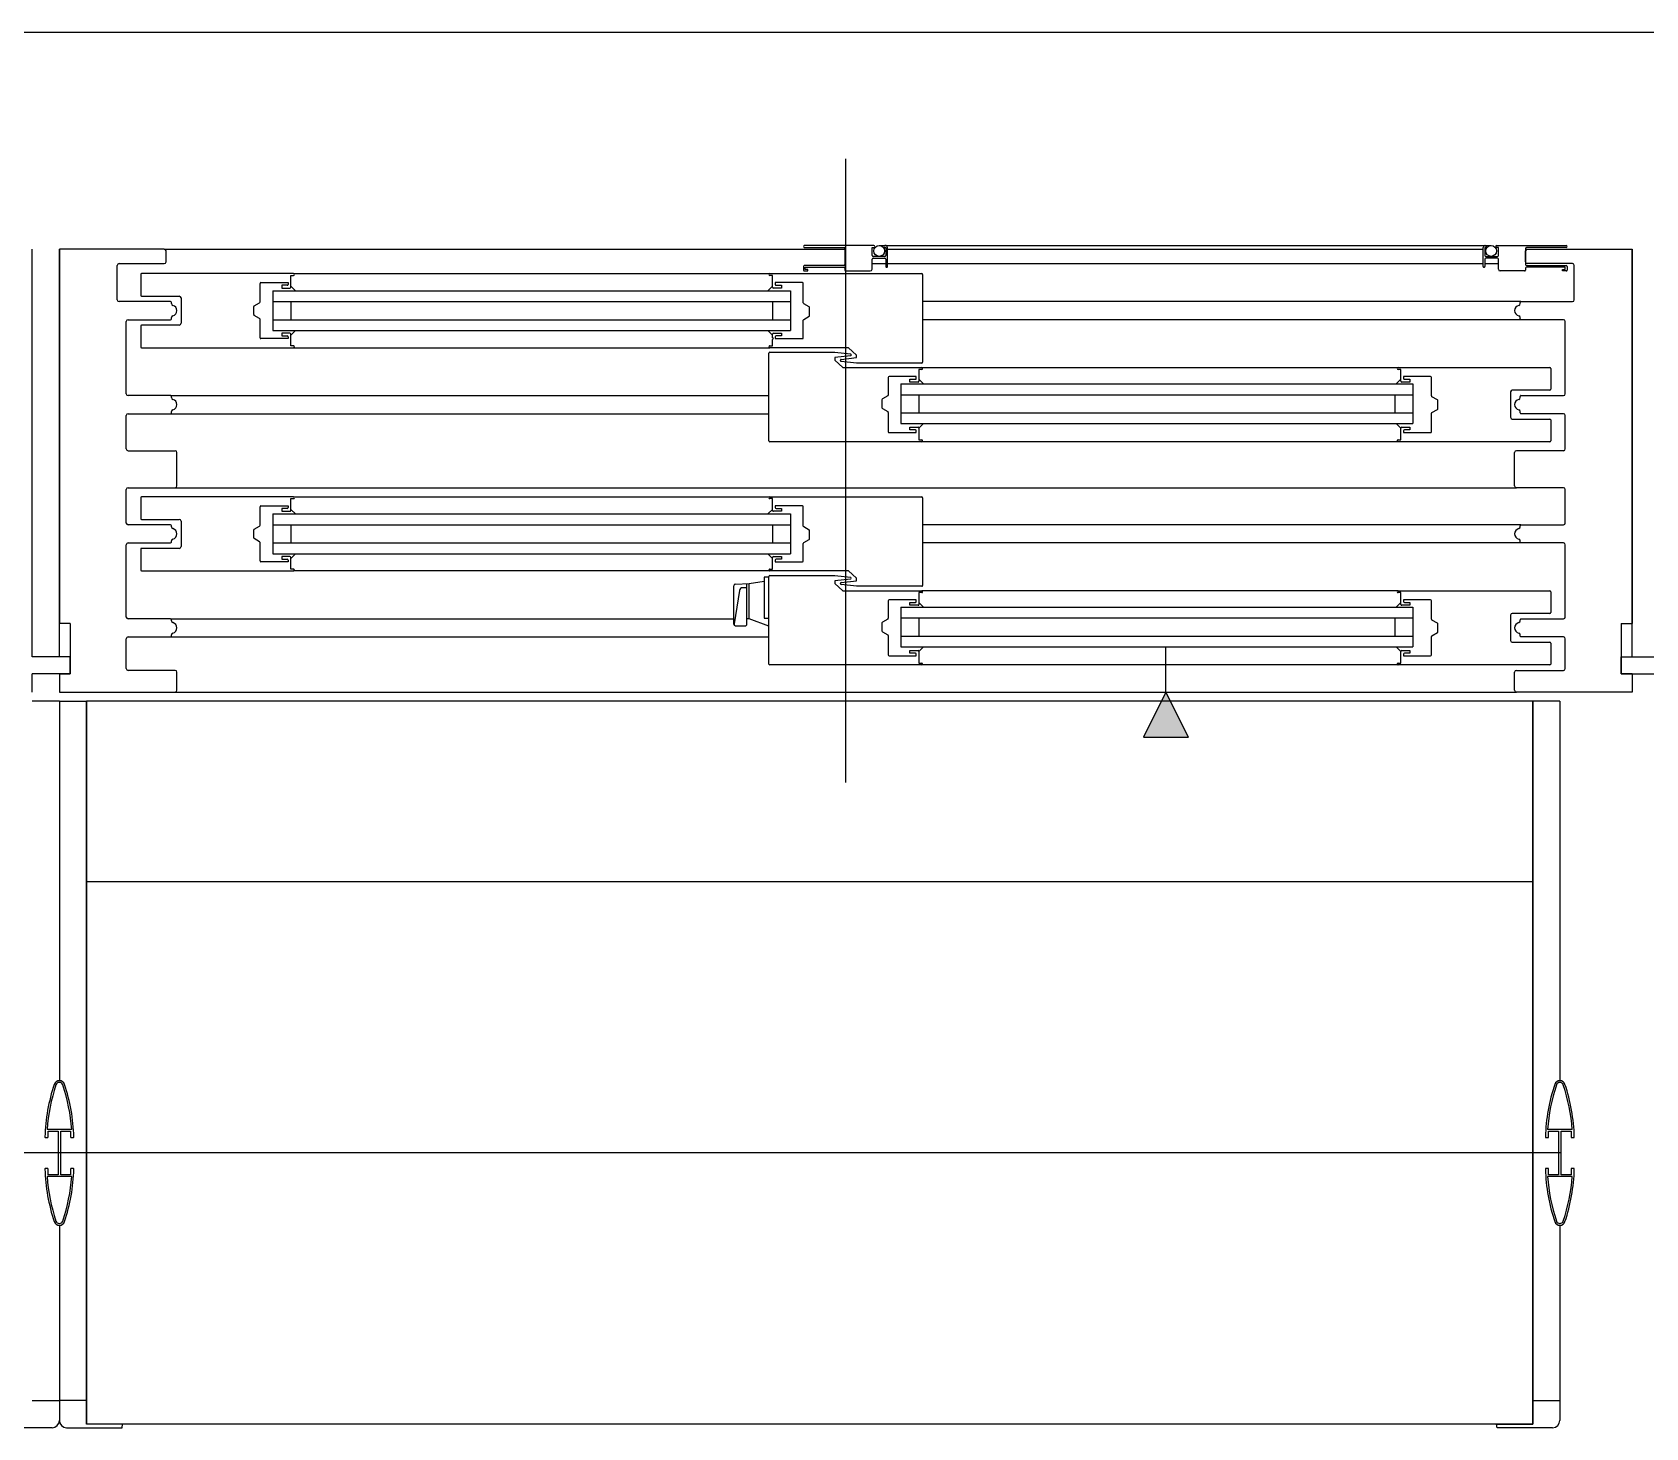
# Model space of a CAD drawing. Header units: millimetres. Extents: x -33000 to 294000, y 0 to 42408.
# Drawn here: x 135795 to 136688, y 4585 to 5357 of the extents above; entities that cross this region are included whole.
import ezdxf

# ---------------------------------------------------------------- set-up
doc = ezdxf.new("R2010")
doc.units = ezdxf.units.MM
doc.header["$LTSCALE"] = 50
doc.layers.add('arch', color=8, linetype='Continuous')

msp = doc.modelspace()

# ---------------------------------------------------------------- hatches: boundary and pattern name
at = {"layer": 'arch'}
h = msp.add_hatch(color=256, dxfattribs=at)
h.dxf.hatch_style = 1
h.paths.add_polyline_path([(136409.87, 4967.33), (136434.87, 4967.33), (136422.37, 4992.33)])

# ---------------------------------------------------------------- linework, layer by layer
at = {"layer": 'arch', "ltscale": 25}
msp.add_line((133375.24, 5357.33), (140575.24, 5357.33), dxfattribs=at)
at = {"layer": 'arch'}
for p, q in [((136245.24, 4942.33), (136245.24, 5287.33)), ((136260.81, 5239.29), (136222.31, 5239.29)), ((136263.74, 5239.33), (136602.24, 5239.33)), ((136267.31, 5239.29), (136266.81, 5239.29)), ((136598.75, 5239.29), (136599.25, 5239.29)), ((136605.25, 5239.29), (136643.75, 5239.29)), ((135795.24, 5011.83), (135795.24, 5237.33)), ((135810.24, 5011.83), (135810.24, 5237.33)), ((135810.24, 5237.33), (135810.24, 5030.33)), ((135868.24, 5237.33), (135810.24, 5237.33)), ((135868.24, 5237.33), (136244.81, 5237.33)), ((135869.24, 5230.33), (135869.24, 5236.33)), ((136222.31, 5238.29), (136244.31, 5238.29)), ((136244.81, 5237.79), (136244.81, 5228.79)), ((136259.81, 5233.79), (136259.81, 5238.29)), ((136259.81, 5238.29), (136260.81, 5238.29)), ((136259.81, 5226.29), (136259.81, 5231.79)), ((136266.81, 5233.29), (136260.31, 5233.29)), ((136260.31, 5232.29), (136266.81, 5232.29)), ((136266.81, 5238.29), (136267.31, 5238.29)), ((136267.31, 5238.29), (136267.31, 5233.79)), ((136267.31, 5231.79), (136267.31, 5227.79)), ((136268.31, 5227.79), (136268.31, 5238.29)), ((136268.31, 5237.33), (136597.75, 5237.33)), ((136597.75, 5227.79), (136597.75, 5238.29)), ((136599.25, 5238.29), (136598.75, 5238.29)), ((136598.75, 5238.29), (136598.75, 5233.79)), ((136598.75, 5231.79), (136598.75, 5227.79)), ((136599.25, 5233.29), (136605.75, 5233.29)), ((136605.75, 5232.29), (136599.25, 5232.29)), ((136606.25, 5238.29), (136605.25, 5238.29)), ((136606.25, 5233.79), (136606.25, 5238.29)), ((136606.25, 5226.29), (136606.25, 5231.79)), ((136621.24, 5230.33), (136621.24, 5236.33)), ((136621.25, 5237.79), (136621.25, 5228.79)), ((136643.75, 5238.29), (136621.75, 5238.29)), ((136622.24, 5237.33), (136680.24, 5237.33)), ((136680.24, 5011.83), (136680.24, 5237.33)), ((136680.24, 5237.33), (136680.24, 5030.33)), ((135842.24, 5209.33), (135842.24, 5228.33)), ((135843.24, 5229.33), (135868.24, 5229.33)), ((135855.24, 5223.33), (135855.24, 5211.83)), ((135939.74, 5223.83), (135855.74, 5223.83)), ((135938.24, 5216.33), (135938.24, 5222.83)), ((135938.24, 5222.83), (135939.74, 5222.83)), ((135939.74, 5223.83), (136203.24, 5223.83)), ((136203.24, 5223.83), (136287.24, 5223.83)), ((136204.74, 5222.83), (136203.24, 5222.83)), ((136204.74, 5216.33), (136204.74, 5222.83)), ((136221.81, 5227.79), (136221.81, 5225.79)), ((136244.31, 5228.29), (136222.31, 5228.29)), ((136222.31, 5225.29), (136224.31, 5225.29)), ((136222.81, 5227.29), (136244.31, 5227.29)), ((136222.81, 5226.09), (136222.81, 5227.29)), ((136224.31, 5226.09), (136222.81, 5226.09)), ((136224.31, 5225.29), (136224.31, 5226.09)), ((136244.81, 5226.79), (136244.81, 5225.79)), ((136245.31, 5225.29), (136258.81, 5225.29)), ((136259.81, 5229.33), (136267.31, 5229.33)), ((136268.31, 5229.33), (136597.75, 5229.33)), ((136287.74, 5223.33), (136287.74, 5174.83)), ((136598.75, 5229.33), (136606.25, 5229.33)), ((136620.75, 5225.29), (136607.25, 5225.29)), ((136621.25, 5226.79), (136621.25, 5225.79)), ((136621.75, 5228.29), (136643.75, 5228.29)), ((136643.25, 5227.29), (136621.75, 5227.29)), ((136647.24, 5229.33), (136622.24, 5229.33)), ((136641.75, 5225.29), (136641.75, 5226.09)), ((136641.75, 5226.09), (136643.25, 5226.09)), ((136643.75, 5225.29), (136641.75, 5225.29)), ((136643.25, 5226.09), (136643.25, 5227.29)), ((136644.25, 5227.79), (136644.25, 5225.79)), ((136648.24, 5209.33), (136648.24, 5228.33)), ((135921.24, 5208.12), (135921.24, 5218.33)), ((135921.74, 5218.83), (135936.74, 5218.83)), ((135928.24, 5214.33), (136214.74, 5214.33)), ((135928.24, 5214.33), (135928.24, 5192.33)), ((135936.24, 5217.33), (135933.24, 5217.33)), ((135933.24, 5217.33), (135933.24, 5215.83)), ((135933.24, 5215.83), (135937.74, 5215.83)), ((135936.74, 5218.83), (135936.74, 5217.83)), ((135938.24, 5216.88), (135940.8, 5214.33)), ((136204.74, 5216.88), (136202.19, 5214.33)), ((136209.74, 5215.83), (136205.24, 5215.83)), ((136221.24, 5218.83), (136206.24, 5218.83)), ((136206.24, 5218.83), (136206.24, 5217.83)), ((136206.74, 5217.33), (136209.74, 5217.33)), ((136209.74, 5217.33), (136209.74, 5215.83)), ((136214.74, 5214.33), (136214.74, 5192.33)), ((136221.74, 5207.62), (136221.74, 5218.33)), ((135871.74, 5208.33), (135843.24, 5208.33)), ((135855.74, 5211.33), (135876.54, 5211.33)), ((135872.24, 5207.2), (135872.24, 5207.83)), ((135877.54, 5210.33), (135877.54, 5196.33)), ((135917.74, 5201.12), (135917.74, 5205.54)), ((135917.99, 5205.97), (135920.99, 5207.68)), ((135928.24, 5208.33), (136214.74, 5208.33)), ((135938.24, 5208.33), (135938.24, 5198.33)), ((136204.74, 5208.33), (136204.74, 5198.33)), ((136224.99, 5205.47), (136221.99, 5207.18)), ((136225.24, 5200.62), (136225.24, 5205.04)), ((136618.74, 5208.33), (136287.74, 5208.33)), ((136618.24, 5207.2), (136618.24, 5207.83)), ((136618.74, 5208.33), (136647.24, 5208.33)), ((135847.24, 5157.33), (135847.24, 5197.33)), ((135848.24, 5198.33), (135871.74, 5198.33)), ((135855.24, 5194.83), (135855.24, 5183.33)), ((135876.54, 5195.33), (135855.74, 5195.33)), ((135872.24, 5198.83), (135872.24, 5199.46)), ((135920.99, 5198.97), (135917.99, 5200.68)), ((135921.24, 5188.33), (135921.24, 5198.54)), ((135928.24, 5198.33), (136214.74, 5198.33)), ((136221.74, 5188.33), (136221.74, 5198.04)), ((136221.99, 5198.47), (136224.99, 5200.18)), ((136618.74, 5198.33), (136287.74, 5198.33)), ((136618.24, 5198.83), (136618.24, 5199.46)), ((136642.24, 5198.33), (136618.74, 5198.33)), ((136643.24, 5157.33), (136643.24, 5197.33)), ((135936.74, 5187.83), (135921.74, 5187.83)), ((135928.24, 5192.33), (136214.74, 5192.33)), ((135937.74, 5190.83), (135933.24, 5190.83)), ((135933.24, 5190.83), (135933.24, 5189.33)), ((135933.24, 5189.33), (135936.24, 5189.33)), ((135936.74, 5188.83), (135936.74, 5187.83)), ((135938.24, 5189.77), (135940.8, 5192.33)), ((135938.24, 5183.83), (135938.24, 5190.33)), ((136204.74, 5189.77), (136202.19, 5192.33)), ((136204.74, 5188.33), (136204.74, 5190.33)), ((136205.24, 5187.83), (136204.74, 5188.33)), ((136204.74, 5187.33), (136205.24, 5187.83)), ((136204.74, 5183.83), (136204.74, 5187.33)), ((136205.24, 5190.83), (136209.74, 5190.83)), ((136206.24, 5188.83), (136206.24, 5187.83)), ((136206.24, 5187.83), (136221.24, 5187.83)), ((136209.74, 5189.33), (136206.74, 5189.33)), ((136209.74, 5190.83), (136209.74, 5189.33)), ((135855.74, 5182.83), (135939.74, 5182.83)), ((135939.74, 5183.83), (135938.24, 5183.83)), ((135939.74, 5182.83), (136203.24, 5182.83)), ((136202.74, 5131.33), (136202.74, 5179.83)), ((136203.24, 5183.83), (136204.74, 5183.83)), ((136246.74, 5182.83), (136203.24, 5182.83)), ((136203.24, 5180.33), (136239.24, 5180.33)), ((136239.24, 5180.33), (136247.8, 5179.38)), ((136247.8, 5178.28), (136239.24, 5177.33)), ((136239.24, 5177.33), (136239.24, 5175.87)), ((136242.69, 5176.38), (136251.24, 5177.33)), ((136251.24, 5178.78), (136246.74, 5182.83)), ((136248.24, 5178.88), (136248.24, 5178.78)), ((136251.24, 5177.33), (136251.24, 5178.78)), ((136239.24, 5175.87), (136243.62, 5171.83)), ((136242.24, 5175.78), (136242.24, 5175.88)), ((136251.24, 5174.33), (136242.69, 5175.28)), ((136243.62, 5171.83), (136287.24, 5171.83)), ((136287.24, 5174.33), (136251.24, 5174.33)), ((136287.24, 5170.83), (136285.74, 5170.83)), ((136285.74, 5170.83), (136285.74, 5164.33)), ((136287.24, 5171.83), (136550.74, 5171.83)), ((136550.74, 5171.83), (136634.74, 5171.83)), ((136552.24, 5170.83), (136550.74, 5170.83)), ((136552.24, 5164.33), (136552.24, 5170.83)), ((136635.24, 5171.33), (136635.24, 5159.83)), ((136268.74, 5166.33), (136268.74, 5156.62)), ((136284.24, 5166.83), (136269.24, 5166.83)), ((136275.74, 5162.83), (136275.74, 5140.83)), ((136275.74, 5162.83), (136558.99, 5162.83)), ((136280.74, 5163.83), (136280.74, 5165.33)), ((136280.74, 5165.33), (136283.74, 5165.33)), ((136285.24, 5163.83), (136280.74, 5163.83)), ((136284.24, 5165.83), (136284.24, 5166.83)), ((136285.74, 5165.38), (136288.3, 5162.83)), ((136552.24, 5165.38), (136549.69, 5162.83)), ((136557.24, 5163.83), (136552.74, 5163.83)), ((136568.74, 5166.83), (136553.74, 5166.83)), ((136553.74, 5166.83), (136553.74, 5165.83)), ((136554.24, 5165.33), (136557.24, 5165.33)), ((136557.24, 5165.33), (136557.24, 5163.83)), ((136558.99, 5162.83), (136558.99, 5140.83)), ((136569.24, 5156.12), (136569.24, 5166.33)), ((136634.74, 5159.33), (136613.94, 5159.33)), ((135871.74, 5156.33), (135848.24, 5156.33)), ((135871.74, 5156.33), (136202.74, 5156.33)), ((135872.24, 5155.2), (135872.24, 5155.83)), ((136265.24, 5154.04), (136265.24, 5149.62)), ((136268.49, 5156.18), (136265.49, 5154.47)), ((136275.74, 5156.83), (136558.99, 5156.83)), ((136285.74, 5156.83), (136285.74, 5146.83)), ((136548.99, 5156.83), (136548.99, 5146.83)), ((136572.49, 5153.97), (136569.49, 5155.68)), ((136572.74, 5149.12), (136572.74, 5153.54)), ((136612.94, 5158.33), (136612.94, 5144.33)), ((136618.24, 5155.2), (136618.24, 5155.83)), ((136618.74, 5156.33), (136642.24, 5156.33)), ((135847.24, 5126.83), (135847.24, 5145.33)), ((135848.24, 5146.33), (135871.74, 5146.33)), ((135871.74, 5146.33), (136202.74, 5146.33)), ((135872.24, 5146.83), (135872.24, 5147.46)), ((136265.49, 5149.18), (136268.49, 5147.47)), ((136268.74, 5147.04), (136268.74, 5136.33)), ((136275.74, 5146.83), (136558.99, 5146.83)), ((136275.74, 5140.83), (136558.99, 5140.83)), ((136285.74, 5138.27), (136288.3, 5140.83)), ((136552.24, 5138.27), (136549.69, 5140.83)), ((136569.24, 5136.33), (136569.24, 5146.54)), ((136569.49, 5146.97), (136572.49, 5148.68)), ((136613.94, 5143.33), (136634.74, 5143.33)), ((136618.24, 5146.83), (136618.24, 5147.46)), ((136642.24, 5146.33), (136618.74, 5146.33)), ((136635.24, 5142.83), (136635.24, 5131.33)), ((136643.24, 5126.83), (136643.24, 5145.33)), ((136269.24, 5135.83), (136284.24, 5135.83)), ((136280.74, 5137.33), (136280.74, 5138.83)), ((136280.74, 5138.83), (136285.24, 5138.83)), ((136283.74, 5137.33), (136280.74, 5137.33)), ((136284.24, 5135.83), (136284.24, 5136.83)), ((136285.74, 5138.33), (136285.74, 5131.83)), ((136552.24, 5131.83), (136552.24, 5138.33)), ((136552.74, 5138.83), (136557.24, 5138.83)), ((136553.74, 5136.83), (136553.74, 5135.83)), ((136553.74, 5135.83), (136568.74, 5135.83)), ((136557.24, 5137.33), (136554.24, 5137.33)), ((136557.24, 5138.83), (136557.24, 5137.33)), ((135848.24, 5125.83), (135874.24, 5125.83)), ((135875.24, 5106.33), (135875.24, 5124.83)), ((136287.24, 5130.83), (136203.24, 5130.83)), ((136285.74, 5131.83), (136287.24, 5131.83)), ((136550.74, 5130.83), (136287.24, 5130.83)), ((136550.74, 5131.83), (136552.24, 5131.83)), ((136634.74, 5130.83), (136550.74, 5130.83)), ((136615.24, 5106.33), (136615.24, 5124.83)), ((136642.24, 5125.83), (136616.24, 5125.83)), ((135848.24, 5105.33), (135874.24, 5105.33)), ((135874.24, 5105.33), (136616.24, 5105.33)), ((136642.24, 5105.33), (136616.24, 5105.33)), ((135847.24, 5085.83), (135847.24, 5104.33)), ((135855.24, 5099.83), (135855.24, 5088.33)), ((135939.74, 5100.33), (135855.74, 5100.33)), ((135938.24, 5092.83), (135938.24, 5099.33)), ((135938.24, 5099.33), (135939.74, 5099.33)), ((135939.74, 5100.33), (136203.24, 5100.33)), ((136203.24, 5100.33), (136287.24, 5100.33)), ((136204.74, 5099.33), (136203.24, 5099.33)), ((136204.74, 5092.83), (136204.74, 5099.33)), ((136287.74, 5099.83), (136287.74, 5051.33)), ((136643.24, 5085.83), (136643.24, 5104.33)), ((135855.74, 5087.83), (135876.54, 5087.83)), ((135921.24, 5084.62), (135921.24, 5094.83)), ((135921.74, 5095.33), (135936.74, 5095.33)), ((135928.24, 5090.83), (135928.24, 5068.83)), ((135928.24, 5090.83), (136214.74, 5090.83)), ((135936.24, 5093.83), (135933.24, 5093.83)), ((135933.24, 5093.83), (135933.24, 5092.33)), ((135933.24, 5092.33), (135937.74, 5092.33)), ((135936.74, 5095.33), (135936.74, 5094.33)), ((135938.24, 5093.38), (135940.8, 5090.83)), ((136204.74, 5093.38), (136202.19, 5090.83)), ((136209.74, 5092.33), (136205.24, 5092.33)), ((136221.24, 5095.33), (136206.24, 5095.33)), ((136206.24, 5095.33), (136206.24, 5094.33)), ((136206.74, 5093.83), (136209.74, 5093.83)), ((136209.74, 5093.83), (136209.74, 5092.33)), ((136214.74, 5090.83), (136214.74, 5068.83)), ((136221.74, 5084.12), (136221.74, 5094.83)), ((135871.74, 5084.83), (135848.24, 5084.83)), ((135872.24, 5083.7), (135872.24, 5084.33)), ((135877.54, 5086.83), (135877.54, 5072.83)), ((135917.74, 5077.62), (135917.74, 5082.04)), ((135917.99, 5082.47), (135920.99, 5084.18)), ((135928.24, 5084.83), (136214.74, 5084.83)), ((135938.24, 5084.83), (135938.24, 5074.83)), ((136204.74, 5084.83), (136204.74, 5074.83)), ((136224.99, 5081.97), (136221.99, 5083.68)), ((136225.24, 5077.12), (136225.24, 5081.54)), ((136618.74, 5084.83), (136287.74, 5084.83)), ((136618.24, 5083.7), (136618.24, 5084.33)), ((136618.74, 5084.83), (136642.24, 5084.83)), ((135847.24, 5033.83), (135847.24, 5073.83)), ((135848.24, 5074.83), (135871.74, 5074.83)), ((135855.24, 5071.33), (135855.24, 5059.83)), ((135876.54, 5071.83), (135855.74, 5071.83)), ((135872.24, 5075.33), (135872.24, 5075.96)), ((135920.99, 5075.47), (135917.99, 5077.18)), ((135921.24, 5064.83), (135921.24, 5075.04)), ((135928.24, 5074.83), (136214.74, 5074.83)), ((136221.74, 5064.83), (136221.74, 5074.54)), ((136221.99, 5074.97), (136224.99, 5076.68)), ((136618.74, 5074.83), (136287.74, 5074.83)), ((136618.24, 5075.33), (136618.24, 5075.96)), ((136642.24, 5074.83), (136618.74, 5074.83)), ((136643.24, 5033.83), (136643.24, 5073.83)), ((135936.74, 5064.33), (135921.74, 5064.33)), ((135928.24, 5068.83), (136214.74, 5068.83)), ((135937.74, 5067.33), (135933.24, 5067.33)), ((135933.24, 5067.33), (135933.24, 5065.83)), ((135933.24, 5065.83), (135936.24, 5065.83)), ((135936.74, 5065.33), (135936.74, 5064.33)), ((135938.24, 5066.27), (135940.8, 5068.83)), ((135938.24, 5060.33), (135938.24, 5066.83)), ((136204.74, 5066.27), (136202.19, 5068.83)), ((136204.74, 5060.33), (136204.74, 5066.83)), ((136205.24, 5067.33), (136209.74, 5067.33)), ((136206.24, 5065.33), (136206.24, 5064.33)), ((136206.24, 5064.33), (136221.24, 5064.33)), ((136209.74, 5065.83), (136206.74, 5065.83)), ((136209.74, 5067.33), (136209.74, 5065.83)), ((135855.74, 5059.33), (135939.74, 5059.33)), ((135939.74, 5060.33), (135938.24, 5060.33)), ((136203.24, 5059.33), (135939.74, 5059.33)), ((136184.26, 5052.06), (136191.87, 5052.36)), ((136190.54, 5050.04), (136190.54, 5052.31)), ((136191.87, 5052.36), (136200.15, 5053.68)), ((136191.87, 5032.84), (136191.87, 5052.36)), ((136202.74, 5055.83), (136200.15, 5055.83)), ((136200.15, 5055.83), (136200.15, 5033.17)), ((136202.74, 5007.83), (136202.74, 5056.33)), ((136203.24, 5060.33), (136204.74, 5060.33)), ((136246.74, 5059.33), (136203.24, 5059.33)), ((136203.24, 5056.83), (136239.24, 5056.83)), ((136239.24, 5056.83), (136247.8, 5055.88)), ((136247.8, 5054.78), (136239.24, 5053.83)), ((136239.24, 5053.83), (136239.24, 5052.37)), ((136239.24, 5052.37), (136243.62, 5048.33)), ((136242.24, 5052.28), (136242.24, 5052.38)), ((136242.69, 5052.88), (136251.24, 5053.83)), ((136251.24, 5050.83), (136242.69, 5051.78)), ((136251.24, 5055.28), (136246.74, 5059.33)), ((136248.24, 5055.38), (136248.24, 5055.28)), ((136251.24, 5053.83), (136251.24, 5055.28)), ((136183.3, 5029.94), (136183.3, 5051.06)), ((136186.38, 5048.52), (136183.48, 5030.09)), ((136190.54, 5050.04), (136188.22, 5050.04)), ((136190.57, 5029.94), (136190.54, 5050.04)), ((136243.62, 5048.33), (136287.24, 5048.33)), ((136287.24, 5050.83), (136251.24, 5050.83)), ((136268.74, 5042.83), (136268.74, 5033.12)), ((136284.24, 5043.33), (136269.24, 5043.33)), ((136284.24, 5042.33), (136284.24, 5043.33)), ((136287.24, 5047.33), (136285.74, 5047.33)), ((136285.74, 5047.33), (136285.74, 5040.83)), ((136550.74, 5048.33), (136287.24, 5048.33)), ((136550.74, 5048.33), (136634.74, 5048.33)), ((136552.24, 5047.33), (136550.74, 5047.33)), ((136552.24, 5040.83), (136552.24, 5047.33)), ((136568.74, 5043.33), (136553.74, 5043.33)), ((136553.74, 5043.33), (136553.74, 5042.33)), ((136569.24, 5032.62), (136569.24, 5042.83)), ((136635.24, 5047.83), (136635.24, 5036.33)), ((136275.74, 5039.33), (136275.74, 5017.33)), ((136275.74, 5039.33), (136558.99, 5039.33)), ((136280.74, 5040.33), (136280.74, 5041.83)), ((136280.74, 5041.83), (136283.74, 5041.83)), ((136285.24, 5040.33), (136280.74, 5040.33)), ((136285.74, 5041.88), (136288.3, 5039.33)), ((136552.24, 5041.88), (136549.69, 5039.33)), ((136557.24, 5040.33), (136552.74, 5040.33)), ((136554.24, 5041.83), (136557.24, 5041.83)), ((136557.24, 5041.83), (136557.24, 5040.33)), ((136558.99, 5039.33), (136558.99, 5017.33)), ((136612.94, 5034.83), (136612.94, 5020.83)), ((136634.74, 5035.83), (136613.94, 5035.83)), ((135816.24, 5030.33), (135810.24, 5030.33)), ((135816.24, 5030.33), (135816.24, 5002.33)), ((135871.74, 5032.83), (135848.24, 5032.83)), ((135871.74, 5032.83), (136183.3, 5032.83)), ((135872.24, 5031.7), (135872.24, 5032.33)), ((136184.3, 5028.94), (136189.57, 5028.94)), ((136191.87, 5032.84), (136190.57, 5032.83)), ((136202.74, 5028.86), (136191.87, 5032.84)), ((136200.15, 5033.17), (136202.74, 5033.17)), ((136265.24, 5030.54), (136265.24, 5026.12)), ((136268.49, 5032.68), (136265.49, 5030.97)), ((136265.49, 5025.68), (136268.49, 5023.97)), ((136275.74, 5033.33), (136558.99, 5033.33)), ((136285.74, 5033.33), (136285.74, 5023.33)), ((136548.99, 5033.33), (136548.99, 5023.33)), ((136572.49, 5030.47), (136569.49, 5032.18)), ((136569.49, 5023.47), (136572.49, 5025.18)), ((136572.74, 5025.62), (136572.74, 5030.04)), ((136618.24, 5031.7), (136618.24, 5032.33)), ((136618.74, 5032.83), (136642.24, 5032.83)), ((136674.24, 5030.33), (136680.24, 5030.33)), ((136674.24, 5030.33), (136674.24, 5002.33)), ((135847.24, 5005.33), (135847.24, 5021.83)), ((135848.24, 5022.83), (135871.74, 5022.83)), ((135871.74, 5022.83), (136202.74, 5022.83)), ((135872.24, 5023.33), (135872.24, 5023.96)), ((136268.74, 5023.54), (136268.74, 5012.83)), ((136275.74, 5023.33), (136558.99, 5023.33)), ((136275.74, 5017.33), (136558.99, 5017.33)), ((136285.74, 5014.77), (136288.3, 5017.33)), ((136422.37, 4992.33), (136422.37, 5017.33)), ((136552.24, 5014.77), (136549.69, 5017.33)), ((136569.24, 5012.83), (136569.24, 5023.04)), ((136613.94, 5019.83), (136634.74, 5019.83)), ((136618.24, 5023.33), (136618.24, 5023.96)), ((136642.24, 5022.83), (136618.74, 5022.83)), ((136635.24, 5019.33), (136635.24, 5007.83)), ((136643.24, 5005.33), (136643.24, 5021.83)), ((135816.24, 5011.83), (135795.24, 5011.83)), ((135816.24, 5002.33), (135816.24, 5011.83)), ((136287.24, 5007.33), (136203.24, 5007.33)), ((136269.24, 5012.33), (136284.24, 5012.33)), ((136280.74, 5013.83), (136280.74, 5015.33)), ((136280.74, 5015.33), (136285.24, 5015.33)), ((136283.74, 5013.83), (136280.74, 5013.83)), ((136284.24, 5012.33), (136284.24, 5013.33)), ((136285.74, 5014.83), (136285.74, 5008.33)), ((136285.74, 5008.33), (136287.24, 5008.33)), ((136550.74, 5007.33), (136287.24, 5007.33)), ((136550.74, 5008.33), (136552.24, 5008.33)), ((136634.74, 5007.33), (136550.74, 5007.33)), ((136552.24, 5008.33), (136552.24, 5014.83)), ((136552.74, 5015.33), (136557.24, 5015.33)), ((136553.74, 5013.33), (136553.74, 5012.33)), ((136553.74, 5012.33), (136568.74, 5012.33)), ((136557.24, 5013.83), (136554.24, 5013.83)), ((136557.24, 5015.33), (136557.24, 5013.83)), ((136635.24, 5008.31), (136635.24, 5007.83)), ((136674.24, 5011.83), (136695.24, 5011.83)), ((136674.24, 5002.33), (136674.24, 5011.83)), ((135795.24, 4992.33), (135795.24, 5002.33)), ((135816.24, 5002.33), (135795.24, 5002.33)), ((135810.24, 5002.33), (135816.24, 5002.33)), ((135810.24, 5002.33), (135810.24, 4992.33)), ((135874.24, 5004.33), (135848.24, 5004.33)), ((135875.24, 4993.33), (135875.24, 5003.33)), ((136615.24, 4993.33), (136615.24, 5003.33)), ((136616.24, 5004.33), (136642.24, 5004.33)), ((136674.24, 5002.33), (136695.24, 5002.33)), ((136680.24, 5002.33), (136674.24, 5002.33)), ((136680.24, 5002.33), (136680.24, 4992.33)), ((135810.24, 4992.33), (135874.24, 4992.33)), ((135874.24, 4992.33), (136616.24, 4992.33)), ((136422.37, 4992.33), (136409.87, 4967.33)), ((136434.87, 4967.33), (136422.37, 4992.33)), ((136680.24, 4992.33), (136616.24, 4992.33)), ((135810.24, 4987.33), (135795.24, 4987.33)), ((135810.24, 4987.33), (135825.24, 4987.33)), ((135810.24, 4987.33), (135810.24, 4777.33)), ((136625.24, 4987.33), (135825.24, 4987.33)), ((135825.24, 4592.33), (135825.24, 4987.33)), ((135825.24, 4987.33), (135825.24, 4587.33)), ((136625.24, 4592.33), (136625.24, 4987.33)), ((136625.24, 4987.33), (136625.24, 4587.33)), ((136640.24, 4987.33), (136625.24, 4987.33)), ((136640.24, 4987.33), (136640.24, 4777.33)), ((136409.87, 4967.33), (136434.87, 4967.33)), ((136625.24, 4887.33), (135825.24, 4887.33)), ((135817.05, 4750.33), (135803.44, 4750.33)), ((135804.04, 4746.33), (135804.04, 4749.33)), ((135804.04, 4749.33), (135809.49, 4749.33)), ((135809.49, 4749.33), (135809.49, 4725.33)), ((135810.99, 4725.33), (135810.99, 4749.33)), ((135810.99, 4749.33), (135816.44, 4749.33)), ((135816.44, 4749.33), (135816.44, 4746.33)), ((136647.05, 4750.33), (136633.44, 4750.33)), ((136634.04, 4746.33), (136634.04, 4749.33)), ((136634.04, 4749.33), (136639.49, 4749.33)), ((136639.49, 4749.33), (136639.49, 4725.33)), ((136640.99, 4725.33), (136640.99, 4749.33)), ((136640.99, 4749.33), (136646.44, 4749.33)), ((136646.44, 4749.33), (136646.44, 4746.33)), ((135802.74, 4745.83), (135803.54, 4745.83)), ((135816.94, 4745.83), (135817.74, 4745.83)), ((136632.74, 4745.83), (136633.54, 4745.83)), ((136646.94, 4745.83), (136647.74, 4745.83)), ((136640.99, 4737.33), (134335.24, 4737.33)), ((135803.54, 4728.83), (135802.74, 4728.83)), ((135817.05, 4724.33), (135803.44, 4724.33)), ((135804.04, 4725.33), (135804.04, 4728.33)), ((135809.49, 4725.33), (135804.04, 4725.33)), ((135816.44, 4725.33), (135810.99, 4725.33)), ((135816.44, 4728.33), (135816.44, 4725.33)), ((135817.74, 4728.83), (135816.94, 4728.83)), ((136633.54, 4728.83), (136632.74, 4728.83)), ((136647.05, 4724.33), (136633.44, 4724.33)), ((136634.04, 4725.33), (136634.04, 4728.33)), ((136639.49, 4725.33), (136634.04, 4725.33)), ((136646.44, 4725.33), (136640.99, 4725.33)), ((136646.44, 4728.33), (136646.44, 4725.33)), ((136647.74, 4728.83), (136646.94, 4728.83)), ((135810.24, 4697.33), (135810.24, 4589.33)), ((136640.24, 4697.33), (136640.24, 4589.33)), ((135795.24, 4600.33), (135810.24, 4600.33)), ((135825.24, 4600.33), (135810.24, 4600.33)), ((135810.24, 4600.33), (135810.24, 4589.33)), ((135825.24, 4587.33), (135825.24, 4600.33)), ((136625.24, 4587.33), (136625.24, 4600.33)), ((136625.24, 4600.33), (136640.24, 4600.33)), ((136640.24, 4600.33), (136640.24, 4589.33)), ((135806.24, 4585.33), (135775.5, 4585.33)), ((135814.24, 4585.33), (135844.98, 4585.33)), ((135845.24, 4587.33), (135825.24, 4587.33)), ((136625.24, 4587.33), (135825.24, 4587.33)), ((135844.98, 4585.33), (135845.24, 4587.33)), ((136605.5, 4585.33), (136605.24, 4587.33)), ((136605.24, 4587.33), (136625.24, 4587.33)), ((136636.24, 4585.33), (136605.5, 4585.33))]:
    msp.add_line(p, q, dxfattribs=at)
for centre in [(136263.74, 5236.33), (136602.24, 5236.33)]:
    msp.add_circle(centre, 3, dxfattribs=at)
for centre, radius, start, end in [((136222.31, 5238.79), 0.5, 90, 269.99996), ((136260.81, 5238.79), 0.5, 270, 90), ((136266.81, 5238.79), 0.5, 90, 270), ((136267.31, 5238.29), 1, 0, 90), ((136598.75, 5238.29), 1, 90, 180), ((136599.25, 5238.79), 0.5, 270, 90), ((136605.25, 5238.79), 0.5, 90, 269.99996), ((136643.75, 5238.79), 0.5, 270, 90), ((135868.24, 5236.33), 1, 0, 90), ((135868.24, 5230.33), 1, 270, 0), ((136244.31, 5237.79), 0.5, 0, 90), ((136260.31, 5233.79), 0.5, 180, 270), ((136260.31, 5231.79), 0.5, 90, 180), ((136266.81, 5233.79), 0.5, 270, 0), ((136266.81, 5231.79), 0.5, 0, 90), ((136599.25, 5233.79), 0.5, 180, 270), ((136599.25, 5231.79), 0.5, 90, 180), ((136605.75, 5233.79), 0.5, 270, 0), ((136605.75, 5231.79), 0.5, 0, 90), ((136622.24, 5236.33), 1, 90, 180), ((136622.24, 5230.33), 1, 180, 270), ((136621.75, 5237.79), 0.5, 90, 180), ((135843.24, 5228.33), 1, 90, 180), ((135855.74, 5223.33), 0.5, 90, 180), ((135939.74, 5223.33), 0.5, 270, 90), ((136203.24, 5223.33), 0.5, 90.00002, 269.99998), ((136222.31, 5227.79), 0.5, 90, 180), ((136222.31, 5225.79), 0.5, 180, 270), ((136244.31, 5228.79), 0.5, 270, 0), ((136244.31, 5226.79), 0.5, 0, 90), ((136245.31, 5225.79), 0.5, 180, 270), ((136258.81, 5226.29), 1, 270, 0), ((136267.81, 5227.79), 0.5, 180, 0.00002), ((136287.24, 5223.33), 0.5, 0, 90), ((136598.25, 5227.79), 0.5, 180, 0.00002), ((136607.25, 5226.29), 1, 180, 270), ((136620.75, 5225.79), 0.5, 270, 0), ((136621.75, 5228.79), 0.5, 180, 270), ((136621.75, 5226.79), 0.5, 90, 180), ((136643.75, 5227.79), 0.5, 0, 90), ((136643.75, 5225.79), 0.5, 270, 0), ((136647.24, 5228.33), 1, 0, 90), ((135921.74, 5218.33), 0.5, 90, 180), ((135936.24, 5217.83), 0.5, 270, 0), ((135937.74, 5216.33), 0.5, 270, 0), ((136205.24, 5216.33), 0.5, 180, 270), ((136206.74, 5217.83), 0.5, 180, 270), ((136221.24, 5218.33), 0.5, 0, 90), ((135843.24, 5209.33), 1, 180, 270), ((135855.74, 5211.83), 0.5, 180, 270), ((135871.74, 5207.83), 0.5, 0, 90), ((135873.24, 5207.2), 1, 180, 255.52249), ((135872.24, 5203.33), 3, 284.47751, 75.52249), ((135876.54, 5210.33), 1, 0, 90), ((135918.24, 5205.54), 0.5, 119.74488, 180), ((135920.74, 5208.12), 0.5, 299.74488, 360), ((136222.24, 5207.62), 0.5, 180, 240.25512), ((136224.74, 5205.04), 0.5, 0, 60.25512), ((136618.24, 5203.33), 3, 104.47751, 255.52249), ((136617.24, 5207.2), 1, 284.47751, 0), ((136618.74, 5207.83), 0.5, 90, 180), ((136647.24, 5209.33), 1, 270, 0), ((135848.24, 5197.33), 1, 90, 180), ((135855.74, 5194.83), 0.5, 90, 180), ((135871.74, 5198.83), 0.5, 270, 0), ((135873.24, 5199.46), 1, 104.47751, 180), ((135876.54, 5196.33), 1, 270, 0), ((135918.24, 5201.12), 0.5, 180, 240.25512), ((135920.74, 5198.54), 0.5, 0, 60.25512), ((136222.24, 5198.04), 0.5, 119.74488, 180), ((136224.74, 5200.62), 0.5, 299.74488, 360), ((136617.24, 5199.46), 1, 0, 75.52249), ((136618.74, 5198.83), 0.5, 180, 270), ((136642.24, 5197.33), 1, 0, 90), ((135921.74, 5188.33), 0.5, 180, 270), ((135936.24, 5188.83), 0.5, 0, 90), ((135937.74, 5190.33), 0.5, 0, 90), ((136205.24, 5190.33), 0.5, 90, 180), ((136206.74, 5188.83), 0.5, 90, 180), ((136221.24, 5188.33), 0.5, 270, 0), ((135855.74, 5183.33), 0.5, 180, 270), ((135939.74, 5183.33), 0.5, 359.99998, 90), ((135939.74, 5183.33), 0.5, 270, 0.00002), ((136203.24, 5183.33), 0.5, 90, 180.00002), ((136203.24, 5183.33), 0.5, 179.99998, 270), ((136203.24, 5179.83), 0.5, 90, 180), ((136247.74, 5178.88), 0.5, 0, 83.66601), ((136247.74, 5178.78), 0.5, 276.34639, 0), ((136242.74, 5175.88), 0.5, 96.34639, 180), ((136242.74, 5175.78), 0.5, 180, 263.66601), ((136287.24, 5174.83), 0.5, 270, 0), ((136287.24, 5171.33), 0.5, 270, 90), ((136550.74, 5171.33), 0.5, 90.00002, 269.99998), ((136634.74, 5171.33), 0.5, 0, 90), ((136269.24, 5166.33), 0.5, 90, 180), ((136283.74, 5165.83), 0.5, 270, 0), ((136285.24, 5164.33), 0.5, 270, 0), ((136552.74, 5164.33), 0.5, 180, 270), ((136554.24, 5165.83), 0.5, 180, 270), ((136568.74, 5166.33), 0.5, 0, 90), ((136613.94, 5158.33), 1, 90, 180), ((136634.74, 5159.83), 0.5, 270, 0), ((135848.24, 5157.33), 1, 180, 270), ((135871.74, 5155.83), 0.5, 0, 90.0003), ((135873.24, 5155.2), 1, 180, 255.52249), ((135872.24, 5151.33), 3, 284.47751, 75.52249), ((136265.74, 5154.04), 0.5, 119.74488, 180), ((136268.24, 5156.62), 0.5, 299.74488, 0), ((136569.74, 5156.12), 0.5, 180, 240.25512), ((136572.24, 5153.54), 0.5, 0, 60.25512), ((136618.24, 5151.33), 3, 104.47751, 255.52249), ((136617.24, 5155.2), 1, 284.47751, 0), ((136618.74, 5155.83), 0.5, 89.9997, 180), ((136642.24, 5157.33), 1, 270, 0), ((135848.24, 5145.33), 1, 90, 180), ((135871.74, 5146.83), 0.5, 270, 0), ((135873.24, 5147.46), 1, 104.47751, 180), ((136265.74, 5149.62), 0.5, 180, 240.25512), ((136268.24, 5147.04), 0.5, 360, 60.25512), ((136569.74, 5146.54), 0.5, 119.74488, 180), ((136572.24, 5149.12), 0.5, 299.74488, 360), ((136613.94, 5144.33), 1, 180, 270), ((136617.24, 5147.46), 1, 0, 75.52249), ((136618.74, 5146.83), 0.5, 180, 270), ((136634.74, 5142.83), 0.5, 0, 90), ((136642.24, 5145.33), 1, 0, 90), ((136269.24, 5136.33), 0.5, 180, 270), ((136283.74, 5136.83), 0.5, 0, 90), ((136285.24, 5138.33), 0.5, 0, 90), ((136552.74, 5138.33), 0.5, 90, 180), ((136554.24, 5136.83), 0.5, 90, 180), ((136568.74, 5136.33), 0.5, 270, 0), ((135848.24, 5126.83), 1, 180, 270), ((135874.24, 5124.83), 1, 0, 90), ((136203.24, 5131.33), 0.5, 180, 270), ((136287.24, 5131.33), 0.5, 270, 90), ((136550.74, 5131.33), 0.5, 90, 180.00002), ((136550.74, 5131.33), 0.5, 179.99998, 270), ((136616.24, 5124.83), 1, 90, 180), ((136634.74, 5131.33), 0.5, 270, 0), ((136642.24, 5126.83), 1, 270, 0), ((135848.24, 5104.33), 1, 90, 180), ((135874.24, 5106.33), 1, 270, 0), ((136616.24, 5106.33), 1, 180, 270), ((136642.24, 5104.33), 1, 0, 90), ((135855.74, 5099.83), 0.5, 90, 180), ((135939.74, 5099.83), 0.5, 270, 90), ((136203.24, 5099.83), 0.5, 90.00002, 269.99998), ((136287.24, 5099.83), 0.5, 0, 90), ((135855.74, 5088.33), 0.5, 180, 270), ((135876.54, 5086.83), 1, 0, 90), ((135921.74, 5094.83), 0.5, 90, 180), ((135936.24, 5094.33), 0.5, 270, 0), ((135937.74, 5092.83), 0.5, 270, 0), ((136205.24, 5092.83), 0.5, 180, 270), ((136206.74, 5094.33), 0.5, 180, 270), ((136221.24, 5094.83), 0.5, 0, 90), ((135848.24, 5085.83), 1, 180, 270), ((135871.74, 5084.33), 0.5, 0, 90), ((135873.24, 5083.7), 1, 180, 255.52249), ((135872.24, 5079.83), 3, 284.47751, 75.52249), ((135918.24, 5082.04), 0.5, 119.74488, 180), ((135920.74, 5084.62), 0.5, 299.74488, 360), ((136222.24, 5084.12), 0.5, 180, 240.25512), ((136224.74, 5081.54), 0.5, 0, 60.25512), ((136618.24, 5079.83), 3, 104.47751, 255.52249), ((136617.24, 5083.7), 1, 284.47751, 0), ((136618.74, 5084.33), 0.5, 90, 180), ((136642.24, 5085.83), 1, 270, 0), ((135848.24, 5073.83), 1, 90, 180), ((135855.74, 5071.33), 0.5, 90, 180), ((135871.74, 5075.33), 0.5, 270, 0), ((135873.24, 5075.96), 1, 104.47751, 180), ((135876.54, 5072.83), 1, 270, 0), ((135918.24, 5077.62), 0.5, 180, 240.25512), ((135920.74, 5075.04), 0.5, 0, 60.25512), ((136222.24, 5074.54), 0.5, 119.74488, 180), ((136224.74, 5077.12), 0.5, 299.74488, 360), ((136617.24, 5075.96), 1, 0, 75.52249), ((136618.74, 5075.33), 0.5, 180, 270), ((136642.24, 5073.83), 1, 0, 90), ((135921.74, 5064.83), 0.5, 180, 270), ((135936.24, 5065.33), 0.5, 0, 90), ((135937.74, 5066.83), 0.5, 0, 90), ((136205.24, 5066.83), 0.5, 90, 180), ((136206.74, 5065.33), 0.5, 90, 180), ((136221.24, 5064.83), 0.5, 270, 0), ((135855.74, 5059.83), 0.5, 180, 270), ((135939.74, 5059.83), 0.5, 359.99998, 90), ((135939.74, 5059.83), 0.5, 270, 0.00002), ((136184.3, 5051.06), 1, 92.27755, 180), ((136203.24, 5059.83), 0.5, 90, 180.00002), ((136203.24, 5059.83), 0.5, 179.99998, 270), ((136203.24, 5056.33), 0.5, 90, 180), ((136242.74, 5052.38), 0.5, 96.34639, 180), ((136242.74, 5052.28), 0.5, 180, 263.66601), ((136247.74, 5055.38), 0.5, 0, 83.66601), ((136247.74, 5055.28), 0.5, 276.34639, 0), ((136188.22, 5048.16), 1.88, 90, 168.88011), ((136269.24, 5042.83), 0.5, 90, 180), ((136287.24, 5051.33), 0.5, 270, 0), ((136287.24, 5047.83), 0.5, 270, 90), ((136550.74, 5047.83), 0.5, 90.00002, 269.99998), ((136568.74, 5042.83), 0.5, 0, 90), ((136634.74, 5047.83), 0.5, 0, 90), ((135848.24, 5033.83), 1, 180, 270), ((136283.74, 5042.33), 0.5, 270, 0), ((136285.24, 5040.83), 0.5, 270, 0), ((136552.74, 5040.83), 0.5, 180, 270), ((136554.24, 5042.33), 0.5, 180, 270), ((136613.94, 5034.83), 1, 90, 180), ((136634.74, 5036.33), 0.5, 270, 0), ((136642.24, 5033.83), 1, 270, 0), ((135871.74, 5032.33), 0.5, 0, 90), ((135873.24, 5031.7), 1, 180, 255.52249), ((135873.24, 5023.96), 1, 104.47751, 180), ((135872.24, 5027.83), 3, 284.47751, 75.52249), ((136184.3, 5029.94), 1, 180, 270), ((136184.47, 5029.94), 1, 171.06348, 270), ((136189.57, 5029.94), 1, 270, 0.08577), ((136265.74, 5030.54), 0.5, 119.74488, 180), ((136265.74, 5026.12), 0.5, 180, 240.25512), ((136268.24, 5033.12), 0.5, 299.74488, 0), ((136569.74, 5032.62), 0.5, 180, 240.25512), ((136572.24, 5030.04), 0.5, 0, 60.25512), ((136572.24, 5025.62), 0.5, 299.74488, 360), ((136618.24, 5027.83), 3, 104.47751, 255.52249), ((136617.24, 5031.7), 1, 284.47751, 0), ((136617.24, 5023.96), 1, 0, 75.52249), ((136618.74, 5032.33), 0.5, 90, 180), ((135848.24, 5021.83), 1, 90, 180), ((135871.74, 5023.33), 0.5, 270, 0), ((136268.24, 5023.54), 0.5, 360, 60.25512), ((136569.74, 5023.04), 0.5, 119.74488, 180), ((136613.94, 5020.83), 1, 180, 270), ((136618.74, 5023.33), 0.5, 180, 270), ((136634.74, 5019.33), 0.5, 0, 90), ((136642.24, 5021.83), 1, 0, 90), ((136203.24, 5007.83), 0.5, 180, 270), ((136269.24, 5012.83), 0.5, 180, 270), ((136283.74, 5013.33), 0.5, 0, 90), ((136285.24, 5014.83), 0.5, 0, 90), ((136287.24, 5007.83), 0.5, 270, 90), ((136550.74, 5007.83), 0.5, 90, 180.00002), ((136550.74, 5007.83), 0.5, 179.99998, 270), ((136552.74, 5014.83), 0.5, 90, 180), ((136554.24, 5013.33), 0.5, 90, 180), ((136568.74, 5012.83), 0.5, 270, 0), ((136634.74, 5007.83), 0.5, 270, 0), ((135848.24, 5005.33), 1, 180, 270), ((135874.24, 5003.33), 1, 0, 90), ((136616.24, 5003.33), 1, 90, 180), ((136642.24, 5005.33), 1, 270, 0), ((135874.24, 4993.33), 1, 270, 0), ((136616.24, 4993.33), 1, 180, 270), ((135902.2, 4743.46), 100, 161.4468, 178.3506), ((135902.2, 4743.46), 99, 161.4468, 176.02433), ((135810.24, 4774.33), 3, 18.5532, 161.4468), ((135810.24, 4774.33), 2, 18.5532, 161.4468), ((135810.24, 4774.33), 2, 18.5532, 161.4468), ((135718.28, 4743.46), 99, 3.97567, 18.5532), ((135718.28, 4743.46), 99, 3.97567, 18.5532), ((135718.28, 4743.46), 100, 1.6494, 18.5532), ((136732.2, 4743.46), 100, 161.4468, 178.3506), ((136732.2, 4743.46), 99, 161.4468, 176.02433), ((136640.24, 4774.33), 3, 18.5532, 161.4468), ((136640.24, 4774.33), 2, 18.5532, 161.4468), ((136548.28, 4743.46), 99, 3.97567, 18.5532), ((136548.28, 4743.46), 100, 1.6494, 18.5532), ((135802.74, 4746.33), 0.5, 178.3506, 270), ((135803.54, 4746.33), 0.5, 270, 360), ((135816.94, 4746.33), 0.5, 180, 270), ((135817.74, 4746.33), 0.5, 270, 1.6494), ((136632.74, 4746.33), 0.5, 178.3506, 270), ((136633.54, 4746.33), 0.5, 270, 360), ((136646.94, 4746.33), 0.5, 180, 270), ((136647.74, 4746.33), 0.5, 270, 1.6494), ((135802.74, 4728.33), 0.5, 90, 181.6494), ((135902.2, 4731.19), 100, 181.6494, 198.5532), ((135902.2, 4731.19), 99, 183.97567, 198.5532), ((135803.54, 4728.33), 0.5, 360, 90), ((135718.28, 4731.19), 99, 341.4468, 356.02433), ((135718.28, 4731.19), 99, 341.4468, 356.02433), ((135718.28, 4731.19), 100, 341.4468, 358.3506), ((135816.94, 4728.33), 0.5, 90, 180), ((135817.74, 4728.33), 0.5, 358.3506, 90), ((136632.74, 4728.33), 0.5, 90, 181.6494), ((136732.2, 4731.19), 100, 181.6494, 198.5532), ((136732.2, 4731.19), 99, 183.97567, 198.5532), ((136633.54, 4728.33), 0.5, 360, 90), ((136548.28, 4731.19), 99, 341.4468, 356.02433), ((136548.28, 4731.19), 100, 341.4468, 358.3506), ((136646.94, 4728.33), 0.5, 90, 180), ((136647.74, 4728.33), 0.5, 358.3506, 90), ((135810.24, 4700.33), 3, 198.5532, 341.4468), ((135810.24, 4700.33), 2, 198.5532, 341.4468), ((135810.24, 4700.33), 2, 198.5532, 341.4468), ((136640.24, 4700.33), 3, 198.5532, 341.4468), ((136640.24, 4700.33), 2, 198.5532, 341.4468), ((135806.24, 4589.33), 4, 270, 0), ((135814.24, 4589.33), 4, 180, 270), ((136636.24, 4589.33), 4, 270, 0)]:
    msp.add_arc(centre, radius, start, end, dxfattribs=at)

doc.saveas('drawing.dxf')
